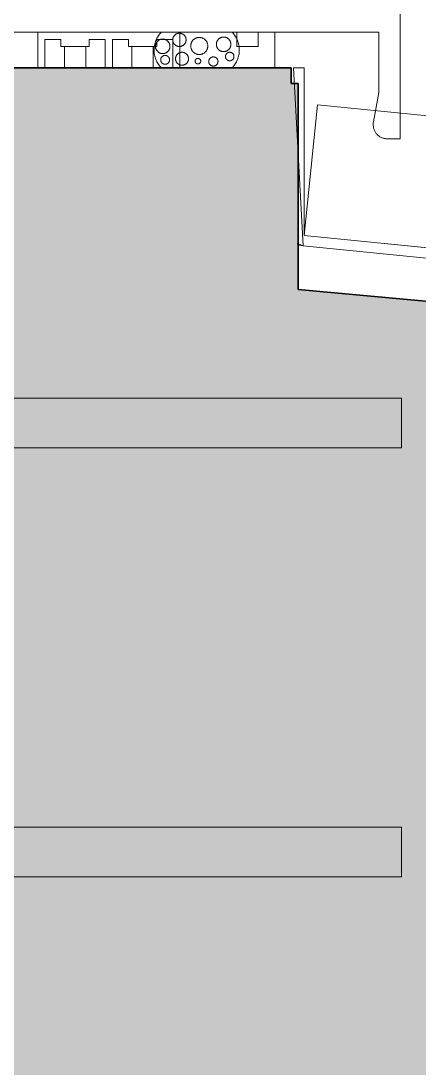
# Model space of a CAD drawing. Header units: metres. Extents: x 1838950 to 1842843, y 5171318 to 5174224.
# Drawn here: x 1841251.194 to 1841251.2501, y 5171395.0247 to 5171395.1722 of the extents above; entities that cross this region are included whole.
import ezdxf

# ---------------------------------------------------------------- set-up
doc = ezdxf.new("R2010")
doc.units = ezdxf.units.M
doc.header["$LTSCALE"] = 0.0254
doc.layers.add('00 CHAZAL Coupe A.5', color=7, linetype='Continuous', lineweight=18)

# ---------------------------------------------------------------- blocks, each defined once
blk = doc.blocks.new('Groupe-1802-1')
at = {"layer": '00 CHAZAL Coupe A.5', "color": 7, "linetype": 'Continuous', "lineweight": 5}
for p, q in [((1841251.19639, 5171395.16559), (1841251.19639, 5171395.17059)), ((1841251.19639, 5171395.17059), (1841251.21639, 5171395.17059)), ((1841251.19639, 5171395.17059), (1841251.21639, 5171395.17059)), ((1841251.21639, 5171395.17059), (1841251.19639, 5171395.17059)), ((1841251.19639, 5171395.16559), (1841251.19639, 5171395.17059)), ((1841251.19964, 5171395.16959), (1841251.19739, 5171395.16959)), ((1841251.19739, 5171395.16959), (1841251.19739, 5171395.16559)), ((1841251.19964, 5171395.16959), (1841251.19739, 5171395.16959)), ((1841251.19739, 5171395.16959), (1841251.19739, 5171395.16559)), ((1841251.19964, 5171395.16859), (1841251.19964, 5171395.16959)), ((1841251.19964, 5171395.16959), (1841251.19964, 5171395.16859)), ((1841251.20589, 5171395.16959), (1841251.20364, 5171395.16959)), ((1841251.20364, 5171395.16959), (1841251.20364, 5171395.16859)), ((1841251.20364, 5171395.16959), (1841251.20364, 5171395.16859)), ((1841251.20589, 5171395.16959), (1841251.20364, 5171395.16959)), ((1841251.20364, 5171395.16859), (1841251.19964, 5171395.16859)), ((1841251.19964, 5171395.16859), (1841251.20364, 5171395.16859)), ((1841251.20014, 5171395.16859), (1841251.20014, 5171395.16559)), ((1841251.20314, 5171395.16859), (1841251.20314, 5171395.16559)), ((1841251.19739, 5171395.16559), (1841251.19639, 5171395.16559)), ((1841251.21639, 5171395.16559), (1841251.19639, 5171395.16559))]:
    blk.add_line(p, q, dxfattribs=at)
at = {"layer": '00 CHAZAL Coupe A.5', "color": 9, "linetype": 'Continuous', "lineweight": 5, "true_color": 0xbbbbbb}
for p, q in [((1841251.21639, 5171395.17059), (1841251.21639, 5171395.16559)), ((1841251.21639, 5171395.17059), (1841251.21639, 5171395.16559)), ((1841251.20589, 5171395.16559), (1841251.20589, 5171395.16959)), ((1841251.20589, 5171395.16559), (1841251.20589, 5171395.16959)), ((1841251.20914, 5171395.16959), (1841251.20689, 5171395.16959)), ((1841251.20689, 5171395.16959), (1841251.20689, 5171395.16559)), ((1841251.20914, 5171395.16959), (1841251.20689, 5171395.16959)), ((1841251.20689, 5171395.16959), (1841251.20689, 5171395.16559)), ((1841251.20914, 5171395.16859), (1841251.20914, 5171395.16959)), ((1841251.20914, 5171395.16959), (1841251.20914, 5171395.16859)), ((1841251.21539, 5171395.16959), (1841251.21314, 5171395.16959)), ((1841251.21314, 5171395.16959), (1841251.21314, 5171395.16859)), ((1841251.21314, 5171395.16959), (1841251.21314, 5171395.16859)), ((1841251.21539, 5171395.16959), (1841251.21314, 5171395.16959)), ((1841251.21539, 5171395.16559), (1841251.21539, 5171395.16959)), ((1841251.21539, 5171395.16559), (1841251.21539, 5171395.16959)), ((1841251.21314, 5171395.16859), (1841251.20914, 5171395.16859)), ((1841251.21314, 5171395.16859), (1841251.20914, 5171395.16859)), ((1841251.20964, 5171395.16859), (1841251.20964, 5171395.16559)), ((1841251.21264, 5171395.16859), (1841251.21264, 5171395.16559)), ((1841251.20689, 5171395.16559), (1841251.20589, 5171395.16559)), ((1841251.21639, 5171395.16559), (1841251.21539, 5171395.16559))]:
    blk.add_line(p, q, dxfattribs=at)
at = {"layer": '00 CHAZAL Coupe A.5', "color": 7, "linetype": 'Continuous', "lineweight": 5, "flags": 128}
for points in [[(1841251.2474, 5171395.18865), (1841251.2474, 5171395.16859), (1841251.2474, 5171395.15559), (1841251.2456, 5171395.15559), (1841251.24549, 5171395.15559), (1841251.24539, 5171395.1556), (1841251.24528, 5171395.15561), (1841251.24517, 5171395.15564), (1841251.24506, 5171395.15566), (1841251.24496, 5171395.15569), (1841251.24486, 5171395.15573), (1841251.24476, 5171395.15578), (1841251.24466, 5171395.15583), (1841251.24456, 5171395.15588), (1841251.24447, 5171395.15594), (1841251.24438, 5171395.156), (1841251.2443, 5171395.15607), (1841251.24422, 5171395.15615), (1841251.24414, 5171395.15623), (1841251.24407, 5171395.15631), (1841251.244, 5171395.15639), (1841251.24394, 5171395.15648), (1841251.24388, 5171395.15658), (1841251.24383, 5171395.15667), (1841251.24378, 5171395.15677), (1841251.24374, 5171395.15687), (1841251.2437, 5171395.15698), (1841251.24367, 5171395.15708), (1841251.24364, 5171395.15719), (1841251.24363, 5171395.1573), (1841251.24361, 5171395.15741), (1841251.24361, 5171395.15752), (1841251.2436, 5171395.15763), (1841251.24361, 5171395.15773), (1841251.24362, 5171395.15784), (1841251.24364, 5171395.15795), (1841251.2444, 5171395.16209), (1841251.2444, 5171395.16859), (1841251.2444, 5171395.17059), (1841251.2274, 5171395.17059), (1841251.2274, 5171395.16859), (1841251.2244, 5171395.16859), (1841251.2244, 5171395.17059), (1841251.1494, 5171395.17059)], [(1841251.22376, 5171395.17059), (1841251.22976, 5171395.17059), (1841251.22976, 5171395.16559), (1841251.22376, 5171395.16559), (1841251.22387, 5171395.16572), (1841251.22398, 5171395.16585), (1841251.22408, 5171395.16599), (1841251.22418, 5171395.16613), (1841251.22427, 5171395.16628), (1841251.22435, 5171395.16643), (1841251.22443, 5171395.16658), (1841251.2245, 5171395.16674), (1841251.22456, 5171395.1669), (1841251.22461, 5171395.16707), (1841251.22465, 5171395.16723), (1841251.22469, 5171395.1674), (1841251.22472, 5171395.16757), (1841251.22474, 5171395.16774), (1841251.22475, 5171395.16792), (1841251.22476, 5171395.16809), (1841251.22475, 5171395.16826), (1841251.22474, 5171395.16843), (1841251.22472, 5171395.1686), (1841251.22469, 5171395.16877), (1841251.22465, 5171395.16894), (1841251.22461, 5171395.16911), (1841251.22456, 5171395.16927), (1841251.2245, 5171395.16943), (1841251.22443, 5171395.16959), (1841251.22435, 5171395.16975), (1841251.22427, 5171395.1699), (1841251.22418, 5171395.17005), (1841251.22408, 5171395.17019), (1841251.22398, 5171395.17033), (1841251.22387, 5171395.17046), (1841251.22376, 5171395.17059)], [(1841251.47565, 5171395.1178), (1841251.2339, 5171395.14197), (1841251.23575, 5171395.16038), (1841251.43762, 5171395.14017), (1841251.45419, 5171395.11992)]]:
    blk.add_lwpolyline(points, dxfattribs=at)
at = {"layer": '00 CHAZAL Coupe A.5', "color": 9, "linetype": 'Continuous', "lineweight": 5, "true_color": 0xbbbbbb, "flags": 128}
for points in [[(1841251.21376, 5171395.17059), (1841251.22376, 5171395.17059), (1841251.22387, 5171395.17046), (1841251.22398, 5171395.17033), (1841251.22408, 5171395.17019), (1841251.22418, 5171395.17005), (1841251.22427, 5171395.1699), (1841251.22435, 5171395.16975), (1841251.22443, 5171395.16959), (1841251.2245, 5171395.16943), (1841251.22456, 5171395.16927), (1841251.22461, 5171395.16911), (1841251.22465, 5171395.16894), (1841251.22469, 5171395.16877), (1841251.22472, 5171395.1686), (1841251.22474, 5171395.16843), (1841251.22475, 5171395.16826), (1841251.22476, 5171395.16809), (1841251.22475, 5171395.16792), (1841251.22474, 5171395.16774), (1841251.22472, 5171395.16757), (1841251.22469, 5171395.1674), (1841251.22465, 5171395.16723), (1841251.22461, 5171395.16707), (1841251.22456, 5171395.1669), (1841251.2245, 5171395.16674), (1841251.22443, 5171395.16658), (1841251.22435, 5171395.16643), (1841251.22427, 5171395.16628), (1841251.22418, 5171395.16613), (1841251.22408, 5171395.16599), (1841251.22398, 5171395.16585), (1841251.22387, 5171395.16572), (1841251.22376, 5171395.16559), (1841251.21376, 5171395.16559), (1841251.21364, 5171395.16572), (1841251.21353, 5171395.16585), (1841251.21343, 5171395.16599), (1841251.21333, 5171395.16613), (1841251.21324, 5171395.16628), (1841251.21316, 5171395.16643), (1841251.21308, 5171395.16658), (1841251.21301, 5171395.16674), (1841251.21295, 5171395.1669), (1841251.2129, 5171395.16707), (1841251.21286, 5171395.16723), (1841251.21282, 5171395.1674), (1841251.21279, 5171395.16757), (1841251.21277, 5171395.16774), (1841251.21276, 5171395.16792), (1841251.21276, 5171395.16809), (1841251.21276, 5171395.16826), (1841251.21277, 5171395.16843), (1841251.21279, 5171395.1686), (1841251.21282, 5171395.16877), (1841251.21286, 5171395.16894), (1841251.2129, 5171395.16911), (1841251.21295, 5171395.16927), (1841251.21301, 5171395.16943), (1841251.21308, 5171395.16959), (1841251.21316, 5171395.16975), (1841251.21324, 5171395.1699), (1841251.21333, 5171395.17005), (1841251.21343, 5171395.17019), (1841251.21353, 5171395.17033), (1841251.21364, 5171395.17046), (1841251.21376, 5171395.17059)], [(1841251.21499, 5171395.16861), (1841251.21499, 5171395.16866), (1841251.21499, 5171395.16871), (1841251.21498, 5171395.16876), (1841251.21497, 5171395.16881), (1841251.21496, 5171395.16886), (1841251.21495, 5171395.16891), (1841251.21493, 5171395.16895), (1841251.21491, 5171395.169), (1841251.21489, 5171395.16905), (1841251.21487, 5171395.16909), (1841251.21485, 5171395.16913), (1841251.21482, 5171395.16918), (1841251.21479, 5171395.16922), (1841251.21476, 5171395.16926), (1841251.21473, 5171395.16929), (1841251.21469, 5171395.16933), (1841251.21466, 5171395.16936), (1841251.21462, 5171395.1694), (1841251.21458, 5171395.16943), (1841251.21454, 5171395.16946), (1841251.2145, 5171395.16948), (1841251.21445, 5171395.16951), (1841251.21441, 5171395.16953), (1841251.21436, 5171395.16955), (1841251.21432, 5171395.16957), (1841251.21427, 5171395.16958), (1841251.21422, 5171395.1696), (1841251.21417, 5171395.16961), (1841251.21412, 5171395.16962), (1841251.21407, 5171395.16962), (1841251.21402, 5171395.16963), (1841251.21397, 5171395.16963), (1841251.21392, 5171395.16963), (1841251.21387, 5171395.16962), (1841251.21382, 5171395.16962), (1841251.21377, 5171395.16961), (1841251.21373, 5171395.1696), (1841251.21368, 5171395.16958), (1841251.21363, 5171395.16957), (1841251.21358, 5171395.16955), (1841251.21354, 5171395.16953), (1841251.21349, 5171395.16951), (1841251.21345, 5171395.16948), (1841251.21341, 5171395.16946), (1841251.21337, 5171395.16943), (1841251.21333, 5171395.1694), (1841251.21329, 5171395.16936), (1841251.21325, 5171395.16933), (1841251.21322, 5171395.16929), (1841251.21319, 5171395.16926), (1841251.21316, 5171395.16922), (1841251.21313, 5171395.16918), (1841251.2131, 5171395.16913), (1841251.21308, 5171395.16909), (1841251.21305, 5171395.16905), (1841251.21303, 5171395.169), (1841251.21302, 5171395.16895), (1841251.213, 5171395.16891), (1841251.21299, 5171395.16886), (1841251.21298, 5171395.16881), (1841251.21297, 5171395.16876), (1841251.21296, 5171395.16871), (1841251.21296, 5171395.16866), (1841251.21296, 5171395.16861), (1841251.21296, 5171395.16856), (1841251.21296, 5171395.16851), (1841251.21297, 5171395.16846), (1841251.21298, 5171395.16841), (1841251.21299, 5171395.16836), (1841251.213, 5171395.16831), (1841251.21302, 5171395.16827), (1841251.21303, 5171395.16822), (1841251.21305, 5171395.16817), (1841251.21308, 5171395.16813), (1841251.2131, 5171395.16809), (1841251.21313, 5171395.16804), (1841251.21316, 5171395.168), (1841251.21319, 5171395.16796), (1841251.21322, 5171395.16793), (1841251.21325, 5171395.16789), (1841251.21329, 5171395.16786), (1841251.21333, 5171395.16782), (1841251.21337, 5171395.16779), (1841251.21341, 5171395.16776), (1841251.21345, 5171395.16774), (1841251.21349, 5171395.16771), (1841251.21354, 5171395.16769), (1841251.21358, 5171395.16767), (1841251.21363, 5171395.16765), (1841251.21368, 5171395.16764), (1841251.21373, 5171395.16762), (1841251.21377, 5171395.16761), (1841251.21382, 5171395.1676), (1841251.21387, 5171395.1676), (1841251.21392, 5171395.16759), (1841251.21397, 5171395.16759), (1841251.21402, 5171395.16759), (1841251.21407, 5171395.1676), (1841251.21412, 5171395.1676), (1841251.21417, 5171395.16761), (1841251.21422, 5171395.16762), (1841251.21427, 5171395.16764), (1841251.21432, 5171395.16765), (1841251.21436, 5171395.16767), (1841251.21441, 5171395.16769), (1841251.21445, 5171395.16771), (1841251.2145, 5171395.16774), (1841251.21454, 5171395.16776), (1841251.21458, 5171395.16779), (1841251.21462, 5171395.16782), (1841251.21466, 5171395.16786), (1841251.21469, 5171395.16789), (1841251.21473, 5171395.16793), (1841251.21476, 5171395.16796), (1841251.21479, 5171395.168), (1841251.21482, 5171395.16804), (1841251.21485, 5171395.16809), (1841251.21487, 5171395.16813), (1841251.21489, 5171395.16817), (1841251.21491, 5171395.16822), (1841251.21493, 5171395.16827), (1841251.21495, 5171395.16831), (1841251.21496, 5171395.16836), (1841251.21497, 5171395.16841), (1841251.21498, 5171395.16846), (1841251.21499, 5171395.16851), (1841251.21499, 5171395.16856), (1841251.21499, 5171395.16861)], [(1841251.21726, 5171395.16952), (1841251.21726, 5171395.16957), (1841251.21726, 5171395.16962), (1841251.21725, 5171395.16966), (1841251.21725, 5171395.16971), (1841251.21724, 5171395.16975), (1841251.21722, 5171395.1698), (1841251.21721, 5171395.16984), (1841251.21719, 5171395.16988), (1841251.21717, 5171395.16993), (1841251.21715, 5171395.16997), (1841251.21713, 5171395.17001), (1841251.21711, 5171395.17005), (1841251.21708, 5171395.17008), (1841251.21705, 5171395.17012), (1841251.21702, 5171395.17015), (1841251.21699, 5171395.17019), (1841251.21696, 5171395.17022), (1841251.21692, 5171395.17025), (1841251.21688, 5171395.17028), (1841251.21685, 5171395.1703), (1841251.21681, 5171395.17033), (1841251.21677, 5171395.17035), (1841251.21673, 5171395.17037), (1841251.21668, 5171395.17039), (1841251.21664, 5171395.17041), (1841251.2166, 5171395.17042), (1841251.21655, 5171395.17043), (1841251.21651, 5171395.17044), (1841251.21646, 5171395.17045), (1841251.21642, 5171395.17046), (1841251.21637, 5171395.17046), (1841251.21632, 5171395.17046), (1841251.21628, 5171395.17046), (1841251.21623, 5171395.17046), (1841251.21619, 5171395.17045), (1841251.21614, 5171395.17044), (1841251.2161, 5171395.17043), (1841251.21605, 5171395.17042), (1841251.21601, 5171395.17041), (1841251.21597, 5171395.17039), (1841251.21592, 5171395.17037), (1841251.21588, 5171395.17035), (1841251.21584, 5171395.17033), (1841251.2158, 5171395.1703), (1841251.21576, 5171395.17028), (1841251.21573, 5171395.17025), (1841251.21569, 5171395.17022), (1841251.21566, 5171395.17019), (1841251.21563, 5171395.17015), (1841251.2156, 5171395.17012), (1841251.21557, 5171395.17008), (1841251.21554, 5171395.17005), (1841251.21552, 5171395.17001), (1841251.2155, 5171395.16997), (1841251.21548, 5171395.16993), (1841251.21546, 5171395.16988), (1841251.21544, 5171395.16984), (1841251.21543, 5171395.1698), (1841251.21541, 5171395.16975), (1841251.2154, 5171395.16971), (1841251.2154, 5171395.16966), (1841251.21539, 5171395.16962), (1841251.21539, 5171395.16957), (1841251.21539, 5171395.16952), (1841251.21539, 5171395.16948), (1841251.21539, 5171395.16943), (1841251.2154, 5171395.16939), (1841251.2154, 5171395.16934), (1841251.21541, 5171395.1693), (1841251.21543, 5171395.16925), (1841251.21544, 5171395.16921), (1841251.21546, 5171395.16916), (1841251.21548, 5171395.16912), (1841251.2155, 5171395.16908), (1841251.21552, 5171395.16904), (1841251.21554, 5171395.169), (1841251.21557, 5171395.16896), (1841251.2156, 5171395.16893), (1841251.21563, 5171395.16889), (1841251.21566, 5171395.16886), (1841251.21569, 5171395.16883), (1841251.21573, 5171395.1688), (1841251.21576, 5171395.16877), (1841251.2158, 5171395.16874), (1841251.21584, 5171395.16872), (1841251.21588, 5171395.16869), (1841251.21592, 5171395.16867), (1841251.21597, 5171395.16866), (1841251.21601, 5171395.16864), (1841251.21605, 5171395.16862), (1841251.2161, 5171395.16861), (1841251.21614, 5171395.1686), (1841251.21619, 5171395.16859), (1841251.21623, 5171395.16859), (1841251.21628, 5171395.16858), (1841251.21632, 5171395.16858), (1841251.21637, 5171395.16858), (1841251.21642, 5171395.16859), (1841251.21646, 5171395.16859), (1841251.21651, 5171395.1686), (1841251.21655, 5171395.16861), (1841251.2166, 5171395.16862), (1841251.21664, 5171395.16864), (1841251.21668, 5171395.16866), (1841251.21673, 5171395.16867), (1841251.21677, 5171395.16869), (1841251.21681, 5171395.16872), (1841251.21685, 5171395.16874), (1841251.21688, 5171395.16877), (1841251.21692, 5171395.1688), (1841251.21696, 5171395.16883), (1841251.21699, 5171395.16886), (1841251.21702, 5171395.16889), (1841251.21705, 5171395.16893), (1841251.21708, 5171395.16896), (1841251.21711, 5171395.169), (1841251.21713, 5171395.16904), (1841251.21715, 5171395.16908), (1841251.21717, 5171395.16912), (1841251.21719, 5171395.16916), (1841251.21721, 5171395.16921), (1841251.21722, 5171395.16925), (1841251.21724, 5171395.1693), (1841251.21725, 5171395.16934), (1841251.21725, 5171395.16939), (1841251.21726, 5171395.16943), (1841251.21726, 5171395.16948), (1841251.21726, 5171395.16952)], [(1841251.22032, 5171395.16866), (1841251.22032, 5171395.16872), (1841251.22031, 5171395.16878), (1841251.22031, 5171395.16884), (1841251.2203, 5171395.1689), (1841251.22028, 5171395.16895), (1841251.22027, 5171395.16901), (1841251.22025, 5171395.16907), (1841251.22023, 5171395.16912), (1841251.22021, 5171395.16918), (1841251.22018, 5171395.16923), (1841251.22015, 5171395.16928), (1841251.22012, 5171395.16933), (1841251.22008, 5171395.16938), (1841251.22005, 5171395.16942), (1841251.22001, 5171395.16947), (1841251.21997, 5171395.16951), (1841251.21993, 5171395.16955), (1841251.21988, 5171395.16959), (1841251.21984, 5171395.16963), (1841251.21979, 5171395.16966), (1841251.21974, 5171395.16969), (1841251.21969, 5171395.16972), (1841251.21963, 5171395.16975), (1841251.21958, 5171395.16977), (1841251.21952, 5171395.16979), (1841251.21947, 5171395.16981), (1841251.21941, 5171395.16983), (1841251.21935, 5171395.16984), (1841251.2193, 5171395.16985), (1841251.21924, 5171395.16986), (1841251.21918, 5171395.16986), (1841251.21912, 5171395.16986), (1841251.21906, 5171395.16986), (1841251.219, 5171395.16986), (1841251.21894, 5171395.16985), (1841251.21889, 5171395.16984), (1841251.21883, 5171395.16983), (1841251.21877, 5171395.16981), (1841251.21872, 5171395.16979), (1841251.21866, 5171395.16977), (1841251.21861, 5171395.16975), (1841251.21855, 5171395.16972), (1841251.2185, 5171395.16969), (1841251.21845, 5171395.16966), (1841251.2184, 5171395.16963), (1841251.21836, 5171395.16959), (1841251.21831, 5171395.16955), (1841251.21827, 5171395.16951), (1841251.21823, 5171395.16947), (1841251.21819, 5171395.16942), (1841251.21816, 5171395.16938), (1841251.21812, 5171395.16933), (1841251.21809, 5171395.16928), (1841251.21806, 5171395.16923), (1841251.21803, 5171395.16918), (1841251.21801, 5171395.16912), (1841251.21799, 5171395.16907), (1841251.21797, 5171395.16901), (1841251.21796, 5171395.16895), (1841251.21794, 5171395.1689), (1841251.21793, 5171395.16884), (1841251.21793, 5171395.16878), (1841251.21792, 5171395.16872), (1841251.21792, 5171395.16866), (1841251.21792, 5171395.1686), (1841251.21793, 5171395.16854), (1841251.21793, 5171395.16849), (1841251.21794, 5171395.16843), (1841251.21796, 5171395.16837), (1841251.21797, 5171395.16831), (1841251.21799, 5171395.16826), (1841251.21801, 5171395.1682), (1841251.21803, 5171395.16815), (1841251.21806, 5171395.1681), (1841251.21809, 5171395.16804), (1841251.21812, 5171395.16799), (1841251.21816, 5171395.16795), (1841251.21819, 5171395.1679), (1841251.21823, 5171395.16786), (1841251.21827, 5171395.16781), (1841251.21831, 5171395.16777), (1841251.21836, 5171395.16773), (1841251.2184, 5171395.1677), (1841251.21845, 5171395.16766), (1841251.2185, 5171395.16763), (1841251.21855, 5171395.1676), (1841251.21861, 5171395.16758), (1841251.21866, 5171395.16755), (1841251.21872, 5171395.16753), (1841251.21877, 5171395.16751), (1841251.21883, 5171395.1675), (1841251.21889, 5171395.16748), (1841251.21894, 5171395.16747), (1841251.219, 5171395.16747), (1841251.21906, 5171395.16746), (1841251.21912, 5171395.16746), (1841251.21918, 5171395.16746), (1841251.21924, 5171395.16747), (1841251.2193, 5171395.16747), (1841251.21935, 5171395.16748), (1841251.21941, 5171395.1675), (1841251.21947, 5171395.16751), (1841251.21952, 5171395.16753), (1841251.21958, 5171395.16755), (1841251.21963, 5171395.16758), (1841251.21969, 5171395.1676), (1841251.21974, 5171395.16763), (1841251.21979, 5171395.16766), (1841251.21984, 5171395.1677), (1841251.21988, 5171395.16773), (1841251.21993, 5171395.16777), (1841251.21997, 5171395.16781), (1841251.22001, 5171395.16786), (1841251.22005, 5171395.1679), (1841251.22008, 5171395.16795), (1841251.22012, 5171395.16799), (1841251.22015, 5171395.16804), (1841251.22018, 5171395.1681), (1841251.22021, 5171395.16815), (1841251.22023, 5171395.1682), (1841251.22025, 5171395.16826), (1841251.22027, 5171395.16831), (1841251.22028, 5171395.16837), (1841251.2203, 5171395.16843), (1841251.22031, 5171395.16849), (1841251.22031, 5171395.16854), (1841251.22032, 5171395.1686), (1841251.22032, 5171395.16866)], [(1841251.22357, 5171395.16889), (1841251.22357, 5171395.16894), (1841251.22357, 5171395.16899), (1841251.22356, 5171395.16904), (1841251.22355, 5171395.16909), (1841251.22354, 5171395.16914), (1841251.22353, 5171395.16919), (1841251.22351, 5171395.16924), (1841251.22349, 5171395.16928), (1841251.22347, 5171395.16933), (1841251.22345, 5171395.16937), (1841251.22343, 5171395.16942), (1841251.2234, 5171395.16946), (1841251.22337, 5171395.1695), (1841251.22334, 5171395.16954), (1841251.22331, 5171395.16958), (1841251.22327, 5171395.16961), (1841251.22324, 5171395.16965), (1841251.2232, 5171395.16968), (1841251.22316, 5171395.16971), (1841251.22312, 5171395.16974), (1841251.22308, 5171395.16977), (1841251.22303, 5171395.16979), (1841251.22299, 5171395.16982), (1841251.22294, 5171395.16984), (1841251.22289, 5171395.16985), (1841251.22285, 5171395.16987), (1841251.2228, 5171395.16988), (1841251.22275, 5171395.16989), (1841251.2227, 5171395.1699), (1841251.22265, 5171395.16991), (1841251.2226, 5171395.16991), (1841251.22255, 5171395.16991), (1841251.2225, 5171395.16991), (1841251.22245, 5171395.16991), (1841251.2224, 5171395.1699), (1841251.22235, 5171395.16989), (1841251.2223, 5171395.16988), (1841251.22225, 5171395.16987), (1841251.22221, 5171395.16985), (1841251.22216, 5171395.16984), (1841251.22211, 5171395.16982), (1841251.22207, 5171395.16979), (1841251.22202, 5171395.16977), (1841251.22198, 5171395.16974), (1841251.22194, 5171395.16971), (1841251.2219, 5171395.16968), (1841251.22186, 5171395.16965), (1841251.22183, 5171395.16961), (1841251.22179, 5171395.16958), (1841251.22176, 5171395.16954), (1841251.22173, 5171395.1695), (1841251.2217, 5171395.16946), (1841251.22167, 5171395.16942), (1841251.22165, 5171395.16937), (1841251.22163, 5171395.16933), (1841251.2216, 5171395.16928), (1841251.22159, 5171395.16924), (1841251.22157, 5171395.16919), (1841251.22156, 5171395.16914), (1841251.22155, 5171395.16909), (1841251.22154, 5171395.16904), (1841251.22153, 5171395.16899), (1841251.22153, 5171395.16894), (1841251.22153, 5171395.16889), (1841251.22153, 5171395.16884), (1841251.22153, 5171395.16879), (1841251.22154, 5171395.16874), (1841251.22155, 5171395.16869), (1841251.22156, 5171395.16864), (1841251.22157, 5171395.16859), (1841251.22159, 5171395.16855), (1841251.2216, 5171395.1685), (1841251.22163, 5171395.16845), (1841251.22165, 5171395.16841), (1841251.22167, 5171395.16837), (1841251.2217, 5171395.16832), (1841251.22173, 5171395.16828), (1841251.22176, 5171395.16824), (1841251.22179, 5171395.1682), (1841251.22183, 5171395.16817), (1841251.22186, 5171395.16813), (1841251.2219, 5171395.1681), (1841251.22194, 5171395.16807), (1841251.22198, 5171395.16804), (1841251.22202, 5171395.16801), (1841251.22207, 5171395.16799), (1841251.22211, 5171395.16797), (1841251.22216, 5171395.16795), (1841251.22221, 5171395.16793), (1841251.22225, 5171395.16791), (1841251.2223, 5171395.1679), (1841251.22235, 5171395.16789), (1841251.2224, 5171395.16788), (1841251.22245, 5171395.16787), (1841251.2225, 5171395.16787), (1841251.22255, 5171395.16787), (1841251.2226, 5171395.16787), (1841251.22265, 5171395.16787), (1841251.2227, 5171395.16788), (1841251.22275, 5171395.16789), (1841251.2228, 5171395.1679), (1841251.22285, 5171395.16791), (1841251.22289, 5171395.16793), (1841251.22294, 5171395.16795), (1841251.22299, 5171395.16797), (1841251.22303, 5171395.16799), (1841251.22308, 5171395.16801), (1841251.22312, 5171395.16804), (1841251.22316, 5171395.16807), (1841251.2232, 5171395.1681), (1841251.22324, 5171395.16813), (1841251.22327, 5171395.16817), (1841251.22331, 5171395.1682), (1841251.22334, 5171395.16824), (1841251.22337, 5171395.16828), (1841251.2234, 5171395.16832), (1841251.22343, 5171395.16837), (1841251.22345, 5171395.16841), (1841251.22347, 5171395.16845), (1841251.22349, 5171395.1685), (1841251.22351, 5171395.16855), (1841251.22353, 5171395.16859), (1841251.22354, 5171395.16864), (1841251.22355, 5171395.16869), (1841251.22356, 5171395.16874), (1841251.22357, 5171395.16879), (1841251.22357, 5171395.16884), (1841251.22357, 5171395.16889)], [(1841251.21578, 5171395.16686), (1841251.21578, 5171395.16682), (1841251.21578, 5171395.16677), (1841251.21579, 5171395.16673), (1841251.21579, 5171395.16668), (1841251.2158, 5171395.16664), (1841251.21582, 5171395.1666), (1841251.21583, 5171395.16655), (1841251.21585, 5171395.16651), (1841251.21586, 5171395.16647), (1841251.21588, 5171395.16643), (1841251.21591, 5171395.16639), (1841251.21593, 5171395.16635), (1841251.21596, 5171395.16632), (1841251.21598, 5171395.16628), (1841251.21601, 5171395.16625), (1841251.21604, 5171395.16621), (1841251.21608, 5171395.16618), (1841251.21611, 5171395.16615), (1841251.21615, 5171395.16613), (1841251.21618, 5171395.1661), (1841251.21622, 5171395.16608), (1841251.21626, 5171395.16605), (1841251.2163, 5171395.16603), (1841251.21634, 5171395.16602), (1841251.21638, 5171395.166), (1841251.21643, 5171395.16599), (1841251.21647, 5171395.16597), (1841251.21651, 5171395.16596), (1841251.21656, 5171395.16596), (1841251.2166, 5171395.16595), (1841251.21665, 5171395.16595), (1841251.21669, 5171395.16595), (1841251.21674, 5171395.16595), (1841251.21678, 5171395.16595), (1841251.21682, 5171395.16596), (1841251.21687, 5171395.16596), (1841251.21691, 5171395.16597), (1841251.21696, 5171395.16599), (1841251.217, 5171395.166), (1841251.21704, 5171395.16602), (1841251.21708, 5171395.16603), (1841251.21712, 5171395.16605), (1841251.21716, 5171395.16608), (1841251.2172, 5171395.1661), (1841251.21724, 5171395.16613), (1841251.21727, 5171395.16615), (1841251.2173, 5171395.16618), (1841251.21734, 5171395.16621), (1841251.21737, 5171395.16625), (1841251.2174, 5171395.16628), (1841251.21742, 5171395.16632), (1841251.21745, 5171395.16635), (1841251.21747, 5171395.16639), (1841251.2175, 5171395.16643), (1841251.21752, 5171395.16647), (1841251.21754, 5171395.16651), (1841251.21755, 5171395.16655), (1841251.21757, 5171395.1666), (1841251.21758, 5171395.16664), (1841251.21759, 5171395.16668), (1841251.21759, 5171395.16673), (1841251.2176, 5171395.16677), (1841251.2176, 5171395.16682), (1841251.2176, 5171395.16686), (1841251.2176, 5171395.16691), (1841251.2176, 5171395.16695), (1841251.21759, 5171395.167), (1841251.21759, 5171395.16704), (1841251.21758, 5171395.16708), (1841251.21757, 5171395.16713), (1841251.21755, 5171395.16717), (1841251.21754, 5171395.16721), (1841251.21752, 5171395.16725), (1841251.2175, 5171395.16729), (1841251.21747, 5171395.16733), (1841251.21745, 5171395.16737), (1841251.21742, 5171395.16741), (1841251.2174, 5171395.16744), (1841251.21737, 5171395.16747), (1841251.21734, 5171395.16751), (1841251.2173, 5171395.16754), (1841251.21727, 5171395.16757), (1841251.21724, 5171395.1676), (1841251.2172, 5171395.16762), (1841251.21716, 5171395.16765), (1841251.21712, 5171395.16767), (1841251.21708, 5171395.16769), (1841251.21704, 5171395.16771), (1841251.217, 5171395.16772), (1841251.21696, 5171395.16774), (1841251.21691, 5171395.16775), (1841251.21687, 5171395.16776), (1841251.21682, 5171395.16777), (1841251.21678, 5171395.16777), (1841251.21674, 5171395.16777), (1841251.21669, 5171395.16778), (1841251.21665, 5171395.16777), (1841251.2166, 5171395.16777), (1841251.21656, 5171395.16777), (1841251.21651, 5171395.16776), (1841251.21647, 5171395.16775), (1841251.21643, 5171395.16774), (1841251.21638, 5171395.16772), (1841251.21634, 5171395.16771), (1841251.2163, 5171395.16769), (1841251.21626, 5171395.16767), (1841251.21622, 5171395.16765), (1841251.21618, 5171395.16762), (1841251.21615, 5171395.1676), (1841251.21611, 5171395.16757), (1841251.21608, 5171395.16754), (1841251.21604, 5171395.16751), (1841251.21601, 5171395.16747), (1841251.21598, 5171395.16744), (1841251.21596, 5171395.16741), (1841251.21593, 5171395.16737), (1841251.21591, 5171395.16733), (1841251.21588, 5171395.16729), (1841251.21586, 5171395.16725), (1841251.21585, 5171395.16721), (1841251.21583, 5171395.16717), (1841251.21582, 5171395.16713), (1841251.2158, 5171395.16708), (1841251.21579, 5171395.16704), (1841251.21579, 5171395.167), (1841251.21578, 5171395.16695), (1841251.21578, 5171395.16691), (1841251.21578, 5171395.16686)], [(1841251.2228, 5171395.16717), (1841251.2228, 5171395.16714), (1841251.22281, 5171395.16712), (1841251.22281, 5171395.16709), (1841251.22282, 5171395.16706), (1841251.22282, 5171395.16703), (1841251.22283, 5171395.167), (1841251.22284, 5171395.16697), (1841251.22285, 5171395.16694), (1841251.22286, 5171395.16692), (1841251.22287, 5171395.16689), (1841251.22289, 5171395.16687), (1841251.22291, 5171395.16684), (1841251.22292, 5171395.16682), (1841251.22294, 5171395.16679), (1841251.22296, 5171395.16677), (1841251.22298, 5171395.16675), (1841251.223, 5171395.16673), (1841251.22302, 5171395.16671), (1841251.22305, 5171395.16669), (1841251.22307, 5171395.16668), (1841251.2231, 5171395.16666), (1841251.22312, 5171395.16664), (1841251.22315, 5171395.16663), (1841251.22317, 5171395.16662), (1841251.2232, 5171395.16661), (1841251.22323, 5171395.1666), (1841251.22326, 5171395.16659), (1841251.22329, 5171395.16659), (1841251.22332, 5171395.16658), (1841251.22335, 5171395.16658), (1841251.22337, 5171395.16657), (1841251.2234, 5171395.16657), (1841251.22343, 5171395.16657), (1841251.22346, 5171395.16658), (1841251.22349, 5171395.16658), (1841251.22352, 5171395.16659), (1841251.22355, 5171395.16659), (1841251.22358, 5171395.1666), (1841251.22361, 5171395.16661), (1841251.22363, 5171395.16662), (1841251.22366, 5171395.16663), (1841251.22369, 5171395.16664), (1841251.22371, 5171395.16666), (1841251.22374, 5171395.16668), (1841251.22376, 5171395.16669), (1841251.22379, 5171395.16671), (1841251.22381, 5171395.16673), (1841251.22383, 5171395.16675), (1841251.22385, 5171395.16677), (1841251.22387, 5171395.16679), (1841251.22389, 5171395.16682), (1841251.2239, 5171395.16684), (1841251.22392, 5171395.16687), (1841251.22393, 5171395.16689), (1841251.22395, 5171395.16692), (1841251.22396, 5171395.16694), (1841251.22397, 5171395.16697), (1841251.22398, 5171395.167), (1841251.22399, 5171395.16703), (1841251.22399, 5171395.16706), (1841251.224, 5171395.16709), (1841251.224, 5171395.16712), (1841251.224, 5171395.16714), (1841251.224, 5171395.16717), (1841251.224, 5171395.1672), (1841251.224, 5171395.16723), (1841251.224, 5171395.16726), (1841251.22399, 5171395.16729), (1841251.22399, 5171395.16732), (1841251.22398, 5171395.16735), (1841251.22397, 5171395.16738), (1841251.22396, 5171395.1674), (1841251.22395, 5171395.16743), (1841251.22393, 5171395.16746), (1841251.22392, 5171395.16748), (1841251.2239, 5171395.16751), (1841251.22389, 5171395.16753), (1841251.22387, 5171395.16756), (1841251.22385, 5171395.16758), (1841251.22383, 5171395.1676), (1841251.22381, 5171395.16762), (1841251.22379, 5171395.16764), (1841251.22376, 5171395.16766), (1841251.22374, 5171395.16767), (1841251.22371, 5171395.16769), (1841251.22369, 5171395.1677), (1841251.22366, 5171395.16772), (1841251.22363, 5171395.16773), (1841251.22361, 5171395.16774), (1841251.22358, 5171395.16775), (1841251.22355, 5171395.16776), (1841251.22352, 5171395.16776), (1841251.22349, 5171395.16777), (1841251.22346, 5171395.16777), (1841251.22343, 5171395.16777), (1841251.2234, 5171395.16777), (1841251.22337, 5171395.16777), (1841251.22335, 5171395.16777), (1841251.22332, 5171395.16777), (1841251.22329, 5171395.16776), (1841251.22326, 5171395.16776), (1841251.22323, 5171395.16775), (1841251.2232, 5171395.16774), (1841251.22317, 5171395.16773), (1841251.22315, 5171395.16772), (1841251.22312, 5171395.1677), (1841251.2231, 5171395.16769), (1841251.22307, 5171395.16767), (1841251.22305, 5171395.16766), (1841251.22302, 5171395.16764), (1841251.223, 5171395.16762), (1841251.22298, 5171395.1676), (1841251.22296, 5171395.16758), (1841251.22294, 5171395.16756), (1841251.22292, 5171395.16753), (1841251.22291, 5171395.16751), (1841251.22289, 5171395.16748), (1841251.22287, 5171395.16746), (1841251.22286, 5171395.16743), (1841251.22285, 5171395.1674), (1841251.22284, 5171395.16738), (1841251.22283, 5171395.16735), (1841251.22282, 5171395.16732), (1841251.22282, 5171395.16729), (1841251.22281, 5171395.16726), (1841251.22281, 5171395.16723), (1841251.2228, 5171395.1672), (1841251.2228, 5171395.16717)], [(1841251.21369, 5171395.1667), (1841251.21369, 5171395.16667), (1841251.21369, 5171395.16664), (1841251.21369, 5171395.16661), (1841251.2137, 5171395.16658), (1841251.21371, 5171395.16655), (1841251.21371, 5171395.16652), (1841251.21372, 5171395.16649), (1841251.21373, 5171395.16646), (1841251.21375, 5171395.16644), (1841251.21376, 5171395.16641), (1841251.21378, 5171395.16638), (1841251.21379, 5171395.16636), (1841251.21381, 5171395.16633), (1841251.21383, 5171395.16631), (1841251.21385, 5171395.16628), (1841251.21387, 5171395.16626), (1841251.21389, 5171395.16624), (1841251.21392, 5171395.16622), (1841251.21394, 5171395.1662), (1841251.21397, 5171395.16618), (1841251.21399, 5171395.16617), (1841251.21402, 5171395.16615), (1841251.21405, 5171395.16614), (1841251.21407, 5171395.16613), (1841251.2141, 5171395.16611), (1841251.21413, 5171395.1661), (1841251.21416, 5171395.1661), (1841251.21419, 5171395.16609), (1841251.21422, 5171395.16608), (1841251.21425, 5171395.16608), (1841251.21428, 5171395.16608), (1841251.21431, 5171395.16608), (1841251.21434, 5171395.16608), (1841251.21437, 5171395.16608), (1841251.21441, 5171395.16608), (1841251.21444, 5171395.16609), (1841251.21447, 5171395.1661), (1841251.21449, 5171395.1661), (1841251.21452, 5171395.16611), (1841251.21455, 5171395.16613), (1841251.21458, 5171395.16614), (1841251.21461, 5171395.16615), (1841251.21464, 5171395.16617), (1841251.21466, 5171395.16618), (1841251.21469, 5171395.1662), (1841251.21471, 5171395.16622), (1841251.21473, 5171395.16624), (1841251.21476, 5171395.16626), (1841251.21478, 5171395.16628), (1841251.2148, 5171395.16631), (1841251.21482, 5171395.16633), (1841251.21483, 5171395.16636), (1841251.21485, 5171395.16638), (1841251.21487, 5171395.16641), (1841251.21488, 5171395.16644), (1841251.21489, 5171395.16646), (1841251.2149, 5171395.16649), (1841251.21491, 5171395.16652), (1841251.21492, 5171395.16655), (1841251.21493, 5171395.16658), (1841251.21493, 5171395.16661), (1841251.21494, 5171395.16664), (1841251.21494, 5171395.16667), (1841251.21494, 5171395.1667), (1841251.21494, 5171395.16674), (1841251.21494, 5171395.16677), (1841251.21493, 5171395.1668), (1841251.21493, 5171395.16683), (1841251.21492, 5171395.16686), (1841251.21491, 5171395.16689), (1841251.2149, 5171395.16692), (1841251.21489, 5171395.16694), (1841251.21488, 5171395.16697), (1841251.21487, 5171395.167), (1841251.21485, 5171395.16703), (1841251.21483, 5171395.16705), (1841251.21482, 5171395.16708), (1841251.2148, 5171395.1671), (1841251.21478, 5171395.16713), (1841251.21476, 5171395.16715), (1841251.21473, 5171395.16717), (1841251.21471, 5171395.16719), (1841251.21469, 5171395.16721), (1841251.21466, 5171395.16723), (1841251.21464, 5171395.16724), (1841251.21461, 5171395.16726), (1841251.21458, 5171395.16727), (1841251.21455, 5171395.16728), (1841251.21452, 5171395.16729), (1841251.21449, 5171395.1673), (1841251.21447, 5171395.16731), (1841251.21444, 5171395.16732), (1841251.21441, 5171395.16732), (1841251.21437, 5171395.16733), (1841251.21434, 5171395.16733), (1841251.21431, 5171395.16733), (1841251.21428, 5171395.16733), (1841251.21425, 5171395.16733), (1841251.21422, 5171395.16732), (1841251.21419, 5171395.16732), (1841251.21416, 5171395.16731), (1841251.21413, 5171395.1673), (1841251.2141, 5171395.16729), (1841251.21407, 5171395.16728), (1841251.21405, 5171395.16727), (1841251.21402, 5171395.16726), (1841251.21399, 5171395.16724), (1841251.21397, 5171395.16723), (1841251.21394, 5171395.16721), (1841251.21392, 5171395.16719), (1841251.21389, 5171395.16717), (1841251.21387, 5171395.16715), (1841251.21385, 5171395.16713), (1841251.21383, 5171395.1671), (1841251.21381, 5171395.16708), (1841251.21379, 5171395.16705), (1841251.21378, 5171395.16703), (1841251.21376, 5171395.167), (1841251.21375, 5171395.16697), (1841251.21373, 5171395.16694), (1841251.21372, 5171395.16692), (1841251.21371, 5171395.16689), (1841251.21371, 5171395.16686), (1841251.2137, 5171395.16683), (1841251.21369, 5171395.1668), (1841251.21369, 5171395.16677), (1841251.21369, 5171395.16674), (1841251.21369, 5171395.1667)], [(1841251.21855, 5171395.16652), (1841251.21855, 5171395.1665), (1841251.21855, 5171395.16648), (1841251.21855, 5171395.16646), (1841251.21855, 5171395.16645), (1841251.21856, 5171395.16643), (1841251.21856, 5171395.16641), (1841251.21857, 5171395.16639), (1841251.21858, 5171395.16637), (1841251.21858, 5171395.16635), (1841251.21859, 5171395.16634), (1841251.2186, 5171395.16632), (1841251.21861, 5171395.1663), (1841251.21862, 5171395.16629), (1841251.21863, 5171395.16627), (1841251.21865, 5171395.16626), (1841251.21866, 5171395.16624), (1841251.21867, 5171395.16623), (1841251.21869, 5171395.16622), (1841251.2187, 5171395.16621), (1841251.21872, 5171395.1662), (1841251.21874, 5171395.16619), (1841251.21875, 5171395.16618), (1841251.21877, 5171395.16617), (1841251.21879, 5171395.16616), (1841251.21881, 5171395.16615), (1841251.21882, 5171395.16615), (1841251.21884, 5171395.16614), (1841251.21886, 5171395.16614), (1841251.21888, 5171395.16613), (1841251.2189, 5171395.16613), (1841251.21892, 5171395.16613), (1841251.21894, 5171395.16613), (1841251.21896, 5171395.16613), (1841251.21898, 5171395.16613), (1841251.21899, 5171395.16613), (1841251.21901, 5171395.16614), (1841251.21903, 5171395.16614), (1841251.21905, 5171395.16615), (1841251.21907, 5171395.16615), (1841251.21909, 5171395.16616), (1841251.2191, 5171395.16617), (1841251.21912, 5171395.16618), (1841251.21914, 5171395.16619), (1841251.21915, 5171395.1662), (1841251.21917, 5171395.16621), (1841251.21919, 5171395.16622), (1841251.2192, 5171395.16623), (1841251.21921, 5171395.16624), (1841251.21923, 5171395.16626), (1841251.21924, 5171395.16627), (1841251.21925, 5171395.16629), (1841251.21926, 5171395.1663), (1841251.21927, 5171395.16632), (1841251.21928, 5171395.16634), (1841251.21929, 5171395.16635), (1841251.2193, 5171395.16637), (1841251.21931, 5171395.16639), (1841251.21931, 5171395.16641), (1841251.21932, 5171395.16643), (1841251.21932, 5171395.16645), (1841251.21932, 5171395.16646), (1841251.21933, 5171395.16648), (1841251.21933, 5171395.1665), (1841251.21933, 5171395.16652), (1841251.21933, 5171395.16654), (1841251.21933, 5171395.16656), (1841251.21932, 5171395.16658), (1841251.21932, 5171395.1666), (1841251.21932, 5171395.16662), (1841251.21931, 5171395.16664), (1841251.21931, 5171395.16665), (1841251.2193, 5171395.16667), (1841251.21929, 5171395.16669), (1841251.21928, 5171395.16671), (1841251.21927, 5171395.16672), (1841251.21926, 5171395.16674), (1841251.21925, 5171395.16675), (1841251.21924, 5171395.16677), (1841251.21923, 5171395.16678), (1841251.21921, 5171395.1668), (1841251.2192, 5171395.16681), (1841251.21919, 5171395.16682), (1841251.21917, 5171395.16684), (1841251.21915, 5171395.16685), (1841251.21914, 5171395.16686), (1841251.21912, 5171395.16687), (1841251.2191, 5171395.16688), (1841251.21909, 5171395.16688), (1841251.21907, 5171395.16689), (1841251.21905, 5171395.1669), (1841251.21903, 5171395.1669), (1841251.21901, 5171395.16691), (1841251.21899, 5171395.16691), (1841251.21898, 5171395.16691), (1841251.21896, 5171395.16691), (1841251.21894, 5171395.16691), (1841251.21892, 5171395.16691), (1841251.2189, 5171395.16691), (1841251.21888, 5171395.16691), (1841251.21886, 5171395.16691), (1841251.21884, 5171395.1669), (1841251.21882, 5171395.1669), (1841251.21881, 5171395.16689), (1841251.21879, 5171395.16688), (1841251.21877, 5171395.16688), (1841251.21875, 5171395.16687), (1841251.21874, 5171395.16686), (1841251.21872, 5171395.16685), (1841251.2187, 5171395.16684), (1841251.21869, 5171395.16682), (1841251.21867, 5171395.16681), (1841251.21866, 5171395.1668), (1841251.21865, 5171395.16678), (1841251.21863, 5171395.16677), (1841251.21862, 5171395.16675), (1841251.21861, 5171395.16674), (1841251.2186, 5171395.16672), (1841251.21859, 5171395.16671), (1841251.21858, 5171395.16669), (1841251.21858, 5171395.16667), (1841251.21857, 5171395.16665), (1841251.21856, 5171395.16664), (1841251.21856, 5171395.16662), (1841251.21855, 5171395.1666), (1841251.21855, 5171395.16658), (1841251.21855, 5171395.16656), (1841251.21855, 5171395.16654), (1841251.21855, 5171395.16652)], [(1841251.22045, 5171395.16647), (1841251.22045, 5171395.16644), (1841251.22046, 5171395.16641), (1841251.22046, 5171395.16637), (1841251.22047, 5171395.16634), (1841251.22047, 5171395.16631), (1841251.22048, 5171395.16628), (1841251.22049, 5171395.16625), (1841251.2205, 5171395.16622), (1841251.22052, 5171395.16619), (1841251.22053, 5171395.16616), (1841251.22055, 5171395.16613), (1841251.22056, 5171395.16611), (1841251.22058, 5171395.16608), (1841251.2206, 5171395.16606), (1841251.22062, 5171395.16603), (1841251.22064, 5171395.16601), (1841251.22067, 5171395.16599), (1841251.22069, 5171395.16597), (1841251.22072, 5171395.16595), (1841251.22074, 5171395.16593), (1841251.22077, 5171395.16591), (1841251.2208, 5171395.16589), (1841251.22083, 5171395.16588), (1841251.22086, 5171395.16587), (1841251.22089, 5171395.16586), (1841251.22092, 5171395.16584), (1841251.22095, 5171395.16584), (1841251.22098, 5171395.16583), (1841251.22101, 5171395.16582), (1841251.22104, 5171395.16582), (1841251.22107, 5171395.16582), (1841251.22111, 5171395.16582), (1841251.22114, 5171395.16582), (1841251.22117, 5171395.16582), (1841251.2212, 5171395.16582), (1841251.22123, 5171395.16583), (1841251.22126, 5171395.16584), (1841251.22129, 5171395.16584), (1841251.22133, 5171395.16586), (1841251.22136, 5171395.16587), (1841251.22138, 5171395.16588), (1841251.22141, 5171395.16589), (1841251.22144, 5171395.16591), (1841251.22147, 5171395.16593), (1841251.22149, 5171395.16595), (1841251.22152, 5171395.16597), (1841251.22154, 5171395.16599), (1841251.22157, 5171395.16601), (1841251.22159, 5171395.16603), (1841251.22161, 5171395.16606), (1841251.22163, 5171395.16608), (1841251.22165, 5171395.16611), (1841251.22167, 5171395.16613), (1841251.22168, 5171395.16616), (1841251.2217, 5171395.16619), (1841251.22171, 5171395.16622), (1841251.22172, 5171395.16625), (1841251.22173, 5171395.16628), (1841251.22174, 5171395.16631), (1841251.22175, 5171395.16634), (1841251.22175, 5171395.16637), (1841251.22175, 5171395.16641), (1841251.22176, 5171395.16644), (1841251.22176, 5171395.16647), (1841251.22176, 5171395.1665), (1841251.22175, 5171395.16653), (1841251.22175, 5171395.16657), (1841251.22175, 5171395.1666), (1841251.22174, 5171395.16663), (1841251.22173, 5171395.16666), (1841251.22172, 5171395.16669), (1841251.22171, 5171395.16672), (1841251.2217, 5171395.16675), (1841251.22168, 5171395.16678), (1841251.22167, 5171395.1668), (1841251.22165, 5171395.16683), (1841251.22163, 5171395.16686), (1841251.22161, 5171395.16688), (1841251.22159, 5171395.16691), (1841251.22157, 5171395.16693), (1841251.22154, 5171395.16695), (1841251.22152, 5171395.16697), (1841251.22149, 5171395.16699), (1841251.22147, 5171395.16701), (1841251.22144, 5171395.16703), (1841251.22141, 5171395.16704), (1841251.22138, 5171395.16706), (1841251.22136, 5171395.16707), (1841251.22133, 5171395.16708), (1841251.22129, 5171395.16709), (1841251.22126, 5171395.1671), (1841251.22123, 5171395.16711), (1841251.2212, 5171395.16711), (1841251.22117, 5171395.16712), (1841251.22114, 5171395.16712), (1841251.22111, 5171395.16712), (1841251.22107, 5171395.16712), (1841251.22104, 5171395.16712), (1841251.22101, 5171395.16711), (1841251.22098, 5171395.16711), (1841251.22095, 5171395.1671), (1841251.22092, 5171395.16709), (1841251.22089, 5171395.16708), (1841251.22086, 5171395.16707), (1841251.22083, 5171395.16706), (1841251.2208, 5171395.16704), (1841251.22077, 5171395.16703), (1841251.22074, 5171395.16701), (1841251.22072, 5171395.16699), (1841251.22069, 5171395.16697), (1841251.22067, 5171395.16695), (1841251.22064, 5171395.16693), (1841251.22062, 5171395.16691), (1841251.2206, 5171395.16688), (1841251.22058, 5171395.16686), (1841251.22056, 5171395.16683), (1841251.22055, 5171395.1668), (1841251.22053, 5171395.16678), (1841251.22052, 5171395.16675), (1841251.2205, 5171395.16672), (1841251.22049, 5171395.16669), (1841251.22048, 5171395.16666), (1841251.22047, 5171395.16663), (1841251.22047, 5171395.1666), (1841251.22046, 5171395.16657), (1841251.22046, 5171395.16653), (1841251.22045, 5171395.1665), (1841251.22045, 5171395.16647)]]:
    blk.add_lwpolyline(points, dxfattribs=at)
at = {"layer": '00 CHAZAL Coupe A.5', "color": 7, "linetype": 'Continuous', "lineweight": 5, "flags": 128}
blk.add_lwpolyline([(1841251.2339, 5171395.16559), (1841251.2339, 5171395.14197), (1841251.47714, 5171395.11765, -0.385314), (1841251.47849, 5171395.11615), (1841251.47849, 5171395.09901, -0.339454), (1841251.47738, 5171395.09756, -0.339454), (1841251.4757, 5171395.09826), (1841251.46849, 5171395.11073), (1841251.46979, 5171395.11148), (1841251.47699, 5171395.09901), (1841251.47699, 5171395.11615), (1841251.23376, 5171395.14048, -0.385314), (1841251.2324, 5171395.14197), (1841251.2324, 5171395.16559)], format="xyb", close=True, dxfattribs=at)
blk = doc.blocks.new('Groupe-1803-1')
at = {"layer": '00 CHAZAL Coupe A.5', "color": 7, "linetype": 'Continuous', "lineweight": 5, "flags": 128}
for points in [[(1841251.18227, 5171395.12055), (1841251.18759, 5171395.12055), (1841251.18759, 5171395.11057), (1841251.18227, 5171395.11057)], [(1841251.18027, 5171395.11822), (1841251.18227, 5171395.11822), (1841251.18227, 5171395.11289), (1841251.18027, 5171395.11289)]]:
    blk.add_lwpolyline(points, close=True, dxfattribs=at)
blk = doc.blocks.new('Groupe-1804-1')
at = {"layer": '00 CHAZAL Coupe A.5', "color": 7, "linetype": 'Continuous', "lineweight": 5, "flags": 128}
for points in [[(1841251.18227, 5171395.0601), (1841251.18759, 5171395.0601), (1841251.18759, 5171395.05012), (1841251.18227, 5171395.05012)], [(1841251.18027, 5171395.05778), (1841251.18227, 5171395.05778), (1841251.18227, 5171395.05245), (1841251.18027, 5171395.05245)]]:
    blk.add_lwpolyline(points, close=True, dxfattribs=at)
blk = doc.blocks.new('Groupe-1805-1')
at = {"layer": '00 CHAZAL Coupe A.5', "color": 7, "linetype": 'Continuous', "lineweight": 5, "flags": 128}
for points in [[(1841251.18759, 5171395.11904), (1841251.24759, 5171395.11904), (1841251.24759, 5171395.11204), (1841251.18759, 5171395.11204)], [(1841251.18759, 5171395.05861), (1841251.24759, 5171395.05861), (1841251.24759, 5171395.05161), (1841251.18759, 5171395.05161)]]:
    blk.add_lwpolyline(points, close=True, dxfattribs=at)
at = {"layer": '00 CHAZAL Coupe A.5', "color": 7}
for name in ['Groupe-1803-1', 'Groupe-1804-1']:
    blk.add_blockref(name, (0, 0), dxfattribs=at)

msp = doc.modelspace()

# ---------------------------------------------------------------- hatches: boundary and pattern name
at = {"layer": '00 CHAZAL Coupe A.5', "linetype": 'Continuous', "lineweight": 0, "true_color": 0xaaaaaa}
h = msp.add_hatch(color=253, dxfattribs=at)
h.paths.add_polyline_path([(1841239.1099, 5171403.2439), (1841238.9499, 5171403.2439), (1841238.9499, 5171402.52197), (1841224.6549, 5171402.52197), (1841224.6549, 5171402.87216), (1841224.4749, 5171402.87216), (1841224.4749, 5171402.32616), (1841224.4753, 5171402.32616), (1841224.4753, 5171402.27216), (1841231.92358, 5171402.27216), (1841231.92358, 5171399.73246), (1841224.65525, 5171399.73246), (1841224.65525, 5171399.73216), (1841224.4753, 5171399.73216), (1841224.4753, 5171399.48216), (1841236.98793, 5171399.48216), (1841236.98793, 5171399.11289), (1841237.08798, 5171399.11289), (1841237.08798, 5171399.48216), (1841238.93029, 5171399.48216), (1841238.93029, 5171396.94246), (1841224.4753, 5171396.94246), (1841224.4753, 5171396.69236), (1841246.3779, 5171396.69236), (1841246.3779, 5171394.10148), (1841224.4753, 5171394.10148), (1841224.4753, 5171394.10136), (1841224.47504, 5171394.10136), (1841224.47504, 5171393.85136), (1841246.3779, 5171393.85136), (1841246.3779, 5171391.26116), (1841224.4753, 5171391.26116), (1841224.4753, 5171390.51116), (1841224.65525, 5171390.56569), (1841224.65525, 5171391.03171), (1841224.655, 5171391.03171), (1841224.655, 5171391.06171), (1841241.88257, 5171391.06171), (1841241.88257, 5171387.47719), (1841242.08257, 5171387.53427), (1841242.08257, 5171388.17036), (1841244.3829, 5171388.17036), (1841244.3829, 5171387.59278), (1841244.57584, 5171387.64771), (1841244.57584, 5171388.22104), (1841251.19244, 5171388.22104), (1841251.19244, 5171387.73973), (1841251.3529, 5171387.78771), (1841251.3529, 5171393.70414), (1841251.35319, 5171393.70414), (1841251.35319, 5171393.73643), (1841251.35244, 5171393.73643), (1841251.35244, 5171395.12336), (1841251.23304, 5171395.13436), (1841251.23304, 5171395.16336), (1841251.23204, 5171395.16336), (1841251.23204, 5171395.16559), (1841251.19244, 5171395.16559), (1841251.19244, 5171394.10148), (1841246.55777, 5171394.10148), (1841246.55777, 5171396.72246), (1841251.19244, 5171396.72246), (1841251.19244, 5171396.48936), (1841251.35244, 5171396.48936), (1841251.35244, 5171396.53065), (1841251.3529, 5171396.53065), (1841251.3529, 5171396.55671), (1841251.35244, 5171396.55671), (1841251.35244, 5171396.72246), (1841252.34079, 5171396.72246), (1841252.34079, 5171396.92893), (1841251.72052, 5171396.93802), (1841251.72054, 5171396.9378), (1841251.36244, 5171396.94246), (1841251.35244, 5171396.94246), (1841251.35244, 5171397.07017), (1841251.3529, 5171397.07017), (1841251.3529, 5171397.24606), (1841251.35244, 5171397.24606), (1841251.35244, 5171397.26816), (1841251.35249, 5171397.26816), (1841251.35249, 5171397.41216), (1841251.35228, 5171397.41216), (1841251.35228, 5171397.43916), (1841251.19244, 5171397.43916), (1841251.19244, 5171396.94246), (1841245.10908, 5171396.94246), (1841245.08586, 5171396.9707), (1841245.00264, 5171397.17267), (1841244.91999, 5171397.17339), (1841244.91999, 5171397.17339), (1841244.91927, 5171397.17339), (1841244.91927, 5171396.94431), (1841244.91964, 5171396.94246), (1841239.11046, 5171396.94246), (1841239.11046, 5171399.29216), (1841239.1099, 5171399.29216), (1841239.1099, 5171399.51216), (1841244.86304, 5171399.51216), (1841244.86304, 5171399.51246), (1841244.95742, 5171399.51246), (1841244.95742, 5171399.43922), (1841245.11731, 5171399.43922), (1841245.11731, 5171399.44516), (1841245.1176, 5171399.44516), (1841245.1176, 5171399.51246), (1841246.10602, 5171399.51246), (1841246.10602, 5171399.72473), (1841245.45552, 5171399.73564), (1841245.45496, 5171399.73428), (1841245.1176, 5171399.73994), (1841245.1176, 5171400.23246), (1841244.8176, 5171400.23246), (1841244.8176, 5171399.73246), (1841239.1099, 5171399.73246)])
h.paths.add_polyline_path([(1841244.3829, 5171391.04116), (1841244.3829, 5171388.42085), (1841242.08257, 5171388.42085), (1841242.08257, 5171391.04116)])
h.paths.add_polyline_path([(1841246.3779, 5171391.04116), (1841246.3779, 5171388.42104), (1841244.57584, 5171388.42104), (1841244.57584, 5171391.04116)])
h.paths.add_polyline_path([(1841251.19244, 5171391.04116), (1841251.19244, 5171390.90129), (1841251.19261, 5171390.90129), (1841251.19261, 5171390.86383), (1841251.19264, 5171390.86383), (1841251.19264, 5171388.42104), (1841246.55777, 5171388.42104), (1841246.55777, 5171391.04116)])
h.paths.add_polyline_path([(1841251.19244, 5171393.88148), (1841251.19244, 5171391.26116), (1841246.5579, 5171391.26116), (1841246.5579, 5171393.88148)])
h.paths.add_polyline_path([(1841244.91999, 5171397.17339), (1841244.91999, 5171397.17251), (1841244.91927, 5171397.17339)])
h.paths.add_polyline_path([(1841238.93029, 5171402.30196), (1841238.93029, 5171399.73246), (1841238.5979, 5171399.73246), (1841232.10358, 5171399.73246), (1841232.10358, 5171402.30146), (1841238.85219, 5171402.30196)])

# ---------------------------------------------------------------- linework, layer by layer
at = {"layer": '00 CHAZAL Coupe A.5', "color": 7, "linetype": 'Continuous', "lineweight": 35, "flags": 128}
msp.add_lwpolyline([(1841252.34079, 5171396.92893), (1841252.34079, 5171396.72246), (1841251.35244, 5171396.72246), (1841251.35244, 5171396.55671), (1841251.3529, 5171396.55671), (1841251.3529, 5171396.53065), (1841251.35244, 5171396.53065), (1841251.35244, 5171396.48936), (1841251.19244, 5171396.48936), (1841251.19244, 5171396.72246), (1841246.55777, 5171396.72246), (1841246.55777, 5171394.10148), (1841251.19244, 5171394.10148), (1841251.19244, 5171395.16559), (1841251.23204, 5171395.16559), (1841251.23204, 5171395.16336), (1841251.23304, 5171395.16336), (1841251.23304, 5171395.13436), (1841251.35244, 5171395.12336), (1841251.35244, 5171393.73643), (1841251.35319, 5171393.73643), (1841251.35319, 5171393.70414), (1841251.3529, 5171393.70414), (1841251.3529, 5171387.78771)], dxfattribs=at)

# ---------------------------------------------------------------- block references
at = {"layer": '00 CHAZAL Coupe A.5', "color": 7}
for name in ['Groupe-1802-1', 'Groupe-1805-1']:
    msp.add_blockref(name, (0, 0), dxfattribs=at)

doc.saveas('drawing.dxf')
